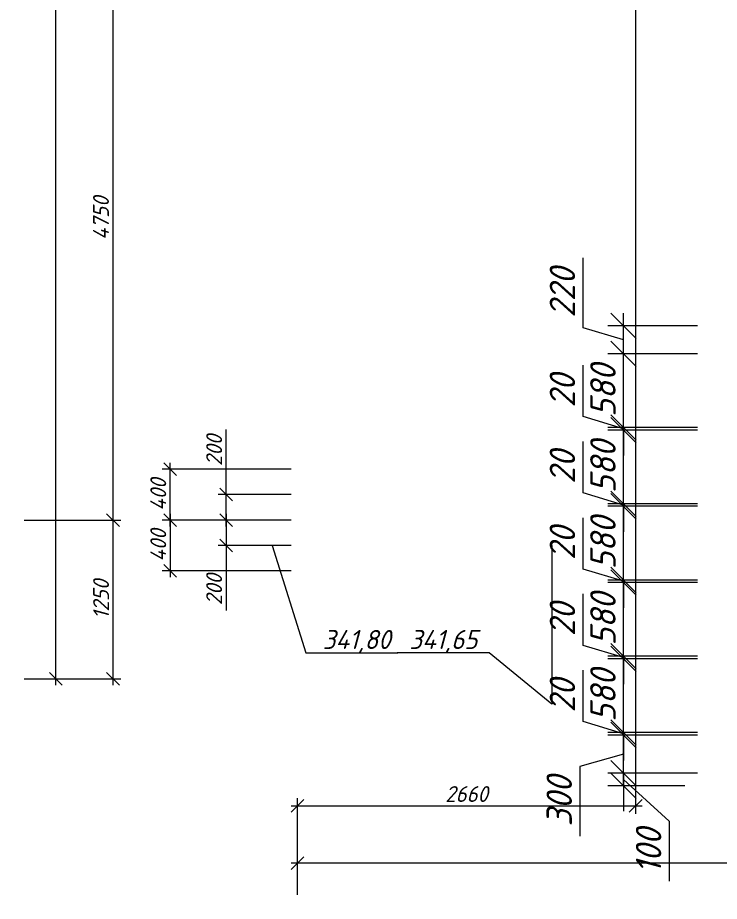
# Model space of a CAD drawing. Header units: millimetres. Extents: x 339888 to 1025294, y -263818 to -40540.
# Drawn here: x 962193 to 967711, y -226879 to -219924 of the extents above; entities that cross this region are included whole.
import ezdxf
from ezdxf import colors
from ezdxf.entities.mleader import LeaderData, LeaderLine
from ezdxf.math import Vec2, Vec3

# ---------------------------------------------------------------- set-up
doc = ezdxf.new("R2010")
doc.units = ezdxf.units.MM
doc.layers.get('0').update_dxf_attribs({"lineweight": 15})
for name, color, linetype, lineweight in [('0 @ 100', 7, 'Continuous', 15), ('0 @ 50', 7, 'Continuous', 15), ('Размеры', 250, 'Continuous', 18), ('Размеры @ 50', 250, 'Continuous', 18)]:
    doc.layers.add(name, color=color, linetype=linetype, lineweight=lineweight)
doc.styles.add('ГОСТ 2', font='GOST_Common Italic.ttf', dxfattribs={"height": 2})
doc.styles.add('ГОСТ 2.5', font='GOST_Common Italic.ttf', dxfattribs={"height": 2.5})
doc.dimstyles.new('ГОСТ_2.5К', dxfattribs={"dimtxt": 2.5, "dimasz": 2, "dimexe": 1.25, "dimexo": 1, "dimtad": 1, "dimdec": 0, "dimtxsty": 'ГОСТ 2.5', "dimblk": 'OBLIQUE', "dimcen": -2, "dimdle": 1, "dimclrd": 251, "dimclre": 251, "dimclrt": 251, "dimadec": 1, "dimazin": 0, "dimtfac": 1, "dimtdec": 0, "dimtmove": 0, "dimatfit": 3, "dimfxl": 1, "dimlwd": 15, "dimlwe": 15, "dimarcsym": 1})
doc.dimstyles.new('ГОСТ_2К', dxfattribs={"dimtxt": 2, "dimasz": 2, "dimexe": 1.25, "dimexo": 1, "dimtad": 1, "dimdec": 0, "dimtxsty": 'ГОСТ 2', "dimblk": 'OBLIQUE', "dimcen": -2.5, "dimdle": 1, "dimclrd": 251, "dimclre": 251, "dimclrt": 256, "dimadec": 1, "dimazin": 0, "dimtfac": 1, "dimtdec": 0, "dimtmove": 0, "dimatfit": 3, "dimfxl": 1, "dimlwd": 15, "dimlwe": 15, "dimarcsym": 1})

# ---------------------------------------------------------------- blocks, each defined once
blk = doc.blocks.new('_Oblique')
at = {"color": 0, "linetype": 'ByBlock', "lineweight": -2}
blk.add_line((-0.5, -0.5), (0.5, 0.5), dxfattribs=at)
blk = doc.blocks.new('*D36')
at = {"layer": 'Defpoints', "color": 0, "lineweight": 15, "transparency": 16777216}
for p in [(967053.3, -218858.3), (967053.3, -226128.1), (964393.3, -226878.7)]:
    blk.add_point(p, dxfattribs=at)
at = {"layer": 'Размеры', "color": 251, "lineweight": 15, "transparency": 16777216}
for p, q in [((967053.3, -218908.3), (967053.3, -226190.6)), ((964393.3, -226828.7), (964393.3, -226065.6)), ((964343.3, -226128.1), (967103.3, -226128.1))]:
    blk.add_line(p, q, dxfattribs=at)
at = {"layer": 'Размеры', "color": 251, "lineweight": 15, "transparency": 16777216, "xscale": 100, "yscale": 100, "zscale": 100, "rotation": 180}
blk.add_blockref('_Oblique', (964393.3, -226128.1), dxfattribs=at)
at = {"layer": 'Размеры', "color": 251, "lineweight": 15, "transparency": 16777216, "xscale": 100, "yscale": 100, "zscale": 100}
blk.add_blockref('_Oblique', (967053.3, -226128.1), dxfattribs=at)
at = {"layer": 'Размеры', "color": 251, "transparency": 16777216, "insert": (965723.3, -226034.3), "char_height": 125, "attachment_point": 5, "style": 'ГОСТ 2.5'}
blk.add_mtext('2660', dxfattribs=at)
blk = doc.blocks.new('*D41')
at = {"layer": 'Defpoints', "color": 0, "lineweight": 15, "transparency": 16777216}
for p in [(964393.3, -226579), (964393.3, -226878.7), (980793.3, -226878.7)]:
    blk.add_point(p, dxfattribs=at)
at = {"layer": 'Размеры', "color": 251, "lineweight": 15, "transparency": 16777216}
for p, q in [((964393.3, -226828.7), (964393.3, -226516.5)), ((980793.3, -226828.7), (980793.3, -226516.5)), ((980843.3, -226579), (964343.3, -226579))]:
    blk.add_line(p, q, dxfattribs=at)
at = {"layer": 'Размеры', "color": 251, "lineweight": 15, "transparency": 16777216, "xscale": 100, "yscale": 100, "zscale": 100, "rotation": 180}
blk.add_blockref('_Oblique', (964393.3, -226579), dxfattribs=at)
at = {"layer": 'Размеры', "color": 251, "lineweight": 15, "transparency": 16777216, "xscale": 100, "yscale": 100, "zscale": 100}
blk.add_blockref('_Oblique', (980793.3, -226579), dxfattribs=at)
at = {"layer": 'Размеры', "color": 251, "transparency": 16777216, "insert": (972593.3, -226485.2), "char_height": 125, "attachment_point": 5, "style": 'ГОСТ 2.5'}
blk.add_mtext('16400', dxfattribs=at)
blk = doc.blocks.new('*D42')
at = {"layer": 'Defpoints', "color": 0, "lineweight": 15, "transparency": 16777216}
for p in [(962192.8, -223877.7), (962942.5, -223877.7), (962192.8, -225127.7)]:
    blk.add_point(p, dxfattribs=at)
at = {"layer": 'Размеры', "color": 251, "lineweight": 15, "transparency": 16777216}
for p, q in [((962942.5, -225177.7), (962942.5, -223827.7)), ((962242.8, -223877.7), (963005, -223877.7)), ((962242.8, -225127.7), (963005, -225127.7))]:
    blk.add_line(p, q, dxfattribs=at)
at = {"layer": 'Размеры', "color": 251, "lineweight": 15, "transparency": 16777216, "xscale": 100, "yscale": 100, "zscale": 100}
for p, rotation in [((962942.5, -223877.7), 90), ((962942.5, -225127.7), 270)]:
    blk.add_blockref('_Oblique', p, dxfattribs=dict(at, rotation=rotation))
at = {"layer": 'Размеры', "color": 251, "transparency": 16777216, "insert": (962848.7, -224502.7), "char_height": 125, "attachment_point": 5, "rotation": 90, "style": 'ГОСТ 2.5'}
blk.add_mtext('1250', dxfattribs=at)
blk = doc.blocks.new('*D43')
at = {"layer": 'Defpoints', "color": 0, "lineweight": 15, "transparency": 16777216}
for p in [(962192.8, -219127.7), (962942.5, -219127.7), (962192.8, -223877.7)]:
    blk.add_point(p, dxfattribs=at)
at = {"layer": 'Размеры', "color": 251, "lineweight": 15, "transparency": 16777216}
for p, q in [((962242.8, -219127.7), (963005, -219127.7)), ((962942.5, -223927.7), (962942.5, -219077.7)), ((962242.8, -223877.7), (963005, -223877.7))]:
    blk.add_line(p, q, dxfattribs=at)
at = {"layer": 'Размеры', "color": 251, "lineweight": 15, "transparency": 16777216, "xscale": 100, "yscale": 100, "zscale": 100}
for p, rotation in [((962942.5, -219127.7), 90), ((962942.5, -223877.7), 270)]:
    blk.add_blockref('_Oblique', p, dxfattribs=dict(at, rotation=rotation))
at = {"layer": 'Размеры', "color": 251, "transparency": 16777216, "insert": (962847.9, -221502.7), "char_height": 125, "attachment_point": 5, "rotation": 90, "style": 'ГОСТ 2.5'}
blk.add_mtext('4750', dxfattribs=at)
blk = doc.blocks.new('*D45')
at = {"color": 251, "lineweight": 15, "transparency": 16777216}
for p, q in [((962492, -225177.7), (962492, -214327.7)), ((962242.8, -214377.7), (962554.5, -214377.7)), ((962242.8, -225127.7), (962554.5, -225127.7))]:
    blk.add_line(p, q, dxfattribs=at)
at = {"layer": 'Defpoints', "color": 0, "lineweight": 15, "transparency": 16777216}
for p in [(962192.8, -214377.7), (962492, -214377.7), (962192.8, -225127.7)]:
    blk.add_point(p, dxfattribs=at)
at = {"color": 251, "lineweight": 15, "transparency": 16777216, "xscale": 100, "yscale": 100, "zscale": 100}
for p, rotation in [((962492, -214377.7), 90), ((962492, -225127.7), 270)]:
    blk.add_blockref('_Oblique', p, dxfattribs=dict(at, rotation=rotation))
at = {"transparency": 16777216, "insert": (962410.1, -218662.4), "char_height": 100, "attachment_point": 5, "rotation": 90, "style": 'ГОСТ 2'}
blk.add_mtext('10750', dxfattribs=at)
blk = doc.blocks.new('_None')
blk = doc.blocks.new('*D56')
at = {"color": 251, "lineweight": 15, "transparency": 16777216}
for p, q in [((963831.8, -223677.7), (963831.8, -223165.9)), ((964343.3, -223677.7), (963769.3, -223677.7)), ((963831.8, -223927.7), (963831.8, -223677.7)), ((964343.3, -223877.7), (963769.3, -223877.7))]:
    blk.add_line(p, q, dxfattribs=at)
at = {"layer": 'Defpoints', "color": 0, "lineweight": 15, "transparency": 16777216}
for p in [(963831.8, -223677.7), (964393.3, -223677.7), (964393.3, -223877.7)]:
    blk.add_point(p, dxfattribs=at)
at = {"color": 251, "lineweight": 15, "transparency": 16777216, "xscale": 100, "yscale": 100, "zscale": 100}
for p, rotation in [((963831.8, -223677.7), 90), ((963831.8, -223877.7), 270)]:
    blk.add_blockref('_Oblique', p, dxfattribs=dict(at, rotation=rotation))
at = {"color": 251, "transparency": 16777216, "insert": (963738, -223329.9), "char_height": 125, "attachment_point": 5, "rotation": 90, "style": 'ГОСТ 2.5'}
blk.add_mtext('200', dxfattribs=at)
blk = doc.blocks.new('*D57')
at = {"color": 251, "lineweight": 15, "transparency": 16777216}
for p, q in [((963392.2, -223927.7), (963392.2, -223427.7)), ((964343.3, -223477.7), (963329.7, -223477.7)), ((964343.3, -223877.7), (963329.7, -223877.7))]:
    blk.add_line(p, q, dxfattribs=at)
at = {"layer": 'Defpoints', "color": 0, "lineweight": 15, "transparency": 16777216}
for p in [(963392.2, -223477.7), (964393.3, -223477.7), (964393.3, -223877.7)]:
    blk.add_point(p, dxfattribs=at)
at = {"color": 251, "lineweight": 15, "transparency": 16777216, "xscale": 100, "yscale": 100, "zscale": 100}
for p, rotation in [((963392.2, -223477.7), 90), ((963392.2, -223877.7), 270)]:
    blk.add_blockref('_Oblique', p, dxfattribs=dict(at, rotation=rotation))
at = {"color": 251, "transparency": 16777216, "insert": (963298.4, -223677.7), "char_height": 125, "attachment_point": 5, "rotation": 90, "style": 'ГОСТ 2.5'}
blk.add_mtext('400', dxfattribs=at)
blk = doc.blocks.new('*D58')
at = {"color": 251, "lineweight": 15, "transparency": 16777216}
for p, q in [((963831.8, -223827.7), (963831.8, -224077.7)), ((964343.3, -223877.7), (963769.3, -223877.7)), ((964343.3, -224077.7), (963769.3, -224077.7)), ((963831.8, -224077.7), (963831.8, -224589.5))]:
    blk.add_line(p, q, dxfattribs=at)
at = {"layer": 'Defpoints', "color": 0, "lineweight": 15, "transparency": 16777216}
for p in [(964393.3, -223877.7), (963831.8, -224077.7), (964393.3, -224077.7)]:
    blk.add_point(p, dxfattribs=at)
at = {"color": 251, "lineweight": 15, "transparency": 16777216, "xscale": 100, "yscale": 100, "zscale": 100}
for p, rotation in [((963831.8, -223877.7), 90), ((963831.8, -224077.7), 270)]:
    blk.add_blockref('_Oblique', p, dxfattribs=dict(at, rotation=rotation))
at = {"color": 251, "transparency": 16777216, "insert": (963738, -224425.4), "char_height": 125, "attachment_point": 5, "rotation": 90, "style": 'ГОСТ 2.5'}
blk.add_mtext('200', dxfattribs=at)
blk = doc.blocks.new('*D59')
at = {"color": 251, "lineweight": 15, "transparency": 16777216}
for p, q in [((963392.2, -223827.7), (963392.2, -224327.7)), ((964343.3, -223877.7), (963329.7, -223877.7)), ((964343.3, -224277.7), (963329.7, -224277.7))]:
    blk.add_line(p, q, dxfattribs=at)
at = {"layer": 'Defpoints', "color": 0, "lineweight": 15, "transparency": 16777216}
for p in [(964393.3, -223877.7), (963392.2, -224277.7), (964393.3, -224277.7)]:
    blk.add_point(p, dxfattribs=at)
at = {"color": 251, "lineweight": 15, "transparency": 16777216, "xscale": 100, "yscale": 100, "zscale": 100}
for p, rotation in [((963392.2, -223877.7), 90), ((963392.2, -224277.7), 270)]:
    blk.add_blockref('_Oblique', p, dxfattribs=dict(at, rotation=rotation))
at = {"color": 251, "transparency": 16777216, "insert": (963298.4, -224077.7), "char_height": 125, "attachment_point": 5, "rotation": 90, "style": 'ГОСТ 2.5'}
blk.add_mtext('400', dxfattribs=at)
blk = doc.blocks.new('*D97')
at = {"color": 251, "lineweight": 15, "transparency": 16777216}
for p, q in [((966958.4, -225969.7), (966958.4, -225469.7)), ((967539.2, -225569.7), (966833.4, -225569.7)), ((966958.4, -225719.7), (966614.6, -225816.3)), ((966614.6, -225816.3), (966614.6, -226366.2)), ((967539.2, -225869.7), (966833.4, -225869.7))]:
    blk.add_line(p, q, dxfattribs=at)
at = {"layer": 'Defpoints', "color": 0, "lineweight": 15, "transparency": 16777216}
for p in [(966958.4, -225569.7), (967639.2, -225569.7), (967639.2, -225869.7)]:
    blk.add_point(p, dxfattribs=at)
at = {"color": 251, "lineweight": 15, "transparency": 16777216, "xscale": 200, "yscale": 200, "zscale": 200}
for p, rotation in [((966958.4, -225569.7), 90), ((966958.4, -225869.7), 270)]:
    blk.add_blockref('_Oblique', p, dxfattribs=dict(at, rotation=rotation))
at = {"transparency": 16777216, "insert": (966452.1, -226091.3), "char_height": 200, "attachment_point": 5, "rotation": 90, "style": 'ГОСТ 2'}
blk.add_mtext('300', dxfattribs=at)
blk = doc.blocks.new('*D98')
at = {"color": 251, "lineweight": 15, "transparency": 16777216}
for p, q in [((966639.6, -225464.1), (966639.6, -225059.2)), ((966958.4, -225549.7), (966958.4, -225349.7)), ((966958.4, -225559.7), (966639.6, -225464.1)), ((967539.2, -225549.7), (966833.4, -225549.7)), ((967539.2, -225569.7), (966833.4, -225569.7)), ((966958.4, -225569.7), (966958.4, -225549.7)), ((966958.4, -225569.7), (966958.4, -225549.7)), ((966958.4, -225569.7), (966958.4, -225769.7))]:
    blk.add_line(p, q, dxfattribs=at)
at = {"layer": 'Defpoints', "color": 0, "lineweight": 15, "transparency": 16777216}
for p in [(966958.4, -225549.7), (967639.2, -225549.7), (967639.2, -225569.7)]:
    blk.add_point(p, dxfattribs=at)
at = {"color": 251, "lineweight": 15, "transparency": 16777216, "xscale": 200, "yscale": 200, "zscale": 200}
for p, rotation in [((966958.4, -225549.7), 270), ((966958.4, -225569.7), 90)]:
    blk.add_blockref('_Oblique', p, dxfattribs=dict(at, rotation=rotation))
at = {"transparency": 16777216, "insert": (966477.1, -225261.6), "char_height": 200, "attachment_point": 5, "rotation": 90, "style": 'ГОСТ 2'}
blk.add_mtext('20', dxfattribs=at)
blk = doc.blocks.new('*D99')
at = {"color": 251, "lineweight": 15, "transparency": 16777216}
for p, q in [((966958.4, -225649.7), (966958.4, -224869.7)), ((967539.2, -224969.7), (966833.4, -224969.7)), ((967539.2, -225549.7), (966833.4, -225549.7))]:
    blk.add_line(p, q, dxfattribs=at)
at = {"layer": 'Defpoints', "color": 0, "lineweight": 15, "transparency": 16777216}
for p in [(966958.4, -224969.7), (967639.2, -224969.7), (967639.2, -225549.7)]:
    blk.add_point(p, dxfattribs=at)
at = {"color": 251, "lineweight": 15, "transparency": 16777216, "xscale": 200, "yscale": 200, "zscale": 200}
for p, rotation in [((966958.4, -224969.7), 90), ((966958.4, -225549.7), 270)]:
    blk.add_blockref('_Oblique', p, dxfattribs=dict(at, rotation=rotation))
at = {"transparency": 16777216, "insert": (966795.9, -225259.7), "char_height": 200, "attachment_point": 5, "rotation": 90, "style": 'ГОСТ 2'}
blk.add_mtext('580', dxfattribs=at)
blk = doc.blocks.new('*D100')
at = {"color": 251, "lineweight": 15, "transparency": 16777216}
for p, q in [((966639.6, -224864.1), (966639.6, -224459.2)), ((966958.4, -224949.7), (966958.4, -224749.7)), ((966958.4, -224959.7), (966639.6, -224864.1)), ((967539.2, -224949.7), (966833.4, -224949.7)), ((967539.2, -224969.7), (966833.4, -224969.7)), ((966958.4, -224969.7), (966958.4, -224949.7)), ((966958.4, -224969.7), (966958.4, -224949.7)), ((966958.4, -224969.7), (966958.4, -225169.7))]:
    blk.add_line(p, q, dxfattribs=at)
at = {"layer": 'Defpoints', "color": 0, "lineweight": 15, "transparency": 16777216}
for p in [(966958.4, -224949.7), (967639.2, -224949.7), (967639.2, -224969.7)]:
    blk.add_point(p, dxfattribs=at)
at = {"color": 251, "lineweight": 15, "transparency": 16777216, "xscale": 200, "yscale": 200, "zscale": 200}
for p, rotation in [((966958.4, -224949.7), 270), ((966958.4, -224969.7), 90)]:
    blk.add_blockref('_Oblique', p, dxfattribs=dict(at, rotation=rotation))
at = {"transparency": 16777216, "insert": (966477.1, -224661.6), "char_height": 200, "attachment_point": 5, "rotation": 90, "style": 'ГОСТ 2'}
blk.add_mtext('20', dxfattribs=at)
blk = doc.blocks.new('*D101')
at = {"color": 251, "lineweight": 15, "transparency": 16777216}
for p, q in [((966958.4, -225049.7), (966958.4, -224269.7)), ((967539.2, -224369.7), (966833.4, -224369.7)), ((967539.2, -224949.7), (966833.4, -224949.7))]:
    blk.add_line(p, q, dxfattribs=at)
at = {"layer": 'Defpoints', "color": 0, "lineweight": 15, "transparency": 16777216}
for p in [(966958.4, -224369.7), (967639.2, -224369.7), (967639.2, -224949.7)]:
    blk.add_point(p, dxfattribs=at)
at = {"color": 251, "lineweight": 15, "transparency": 16777216, "xscale": 200, "yscale": 200, "zscale": 200}
for p, rotation in [((966958.4, -224369.7), 90), ((966958.4, -224949.7), 270)]:
    blk.add_blockref('_Oblique', p, dxfattribs=dict(at, rotation=rotation))
at = {"transparency": 16777216, "insert": (966795.9, -224659.7), "char_height": 200, "attachment_point": 5, "rotation": 90, "style": 'ГОСТ 2'}
blk.add_mtext('580', dxfattribs=at)
blk = doc.blocks.new('*D102')
at = {"color": 251, "lineweight": 15, "transparency": 16777216}
for p, q in [((966639.6, -224264.1), (966639.6, -223859.2)), ((966958.4, -224349.7), (966958.4, -224149.7)), ((966958.4, -224359.7), (966639.6, -224264.1)), ((967539.2, -224349.7), (966833.4, -224349.7)), ((966958.4, -224369.7), (966958.4, -224349.7)), ((966958.4, -224369.7), (966958.4, -224349.7)), ((967539.2, -224369.7), (966833.4, -224369.7)), ((966958.4, -224369.7), (966958.4, -224569.7))]:
    blk.add_line(p, q, dxfattribs=at)
at = {"layer": 'Defpoints', "color": 0, "lineweight": 15, "transparency": 16777216}
for p in [(966958.4, -224349.7), (967639.2, -224349.7), (967639.2, -224369.7)]:
    blk.add_point(p, dxfattribs=at)
at = {"color": 251, "lineweight": 15, "transparency": 16777216, "xscale": 200, "yscale": 200, "zscale": 200}
for p, rotation in [((966958.4, -224349.7), 270), ((966958.4, -224369.7), 90)]:
    blk.add_blockref('_Oblique', p, dxfattribs=dict(at, rotation=rotation))
at = {"transparency": 16777216, "insert": (966477.1, -224061.6), "char_height": 200, "attachment_point": 5, "rotation": 90, "style": 'ГОСТ 2'}
blk.add_mtext('20', dxfattribs=at)
blk = doc.blocks.new('*D103')
at = {"color": 251, "lineweight": 15, "transparency": 16777216}
for p, q in [((966958.4, -224449.7), (966958.4, -223669.7)), ((967539.2, -223769.7), (966833.4, -223769.7)), ((967539.2, -224349.7), (966833.4, -224349.7))]:
    blk.add_line(p, q, dxfattribs=at)
at = {"layer": 'Defpoints', "color": 0, "lineweight": 15, "transparency": 16777216}
for p in [(966958.4, -223769.7), (967639.2, -223769.7), (967639.2, -224349.7)]:
    blk.add_point(p, dxfattribs=at)
at = {"color": 251, "lineweight": 15, "transparency": 16777216, "xscale": 200, "yscale": 200, "zscale": 200}
for p, rotation in [((966958.4, -223769.7), 90), ((966958.4, -224349.7), 270)]:
    blk.add_blockref('_Oblique', p, dxfattribs=dict(at, rotation=rotation))
at = {"transparency": 16777216, "insert": (966795.9, -224059.7), "char_height": 200, "attachment_point": 5, "rotation": 90, "style": 'ГОСТ 2'}
blk.add_mtext('580', dxfattribs=at)
blk = doc.blocks.new('*D104')
at = {"color": 251, "lineweight": 15, "transparency": 16777216}
for p, q in [((966639.6, -223664.1), (966639.6, -223259.2)), ((966958.4, -223749.7), (966958.4, -223549.7)), ((966958.4, -223759.7), (966639.6, -223664.1)), ((967539.2, -223749.7), (966833.4, -223749.7)), ((967539.2, -223769.7), (966833.4, -223769.7)), ((966958.4, -223769.7), (966958.4, -223749.7)), ((966958.4, -223769.7), (966958.4, -223749.7)), ((966958.4, -223769.7), (966958.4, -223969.7))]:
    blk.add_line(p, q, dxfattribs=at)
at = {"layer": 'Defpoints', "color": 0, "lineweight": 15, "transparency": 16777216}
for p in [(966958.4, -223749.7), (967639.2, -223749.7), (967639.2, -223769.7)]:
    blk.add_point(p, dxfattribs=at)
at = {"color": 251, "lineweight": 15, "transparency": 16777216, "xscale": 200, "yscale": 200, "zscale": 200}
for p, rotation in [((966958.4, -223749.7), 270), ((966958.4, -223769.7), 90)]:
    blk.add_blockref('_Oblique', p, dxfattribs=dict(at, rotation=rotation))
at = {"transparency": 16777216, "insert": (966477.1, -223461.6), "char_height": 200, "attachment_point": 5, "rotation": 90, "style": 'ГОСТ 2'}
blk.add_mtext('20', dxfattribs=at)
blk = doc.blocks.new('*D105')
at = {"color": 251, "lineweight": 15, "transparency": 16777216}
for p, q in [((966958.4, -223849.7), (966958.4, -223069.7)), ((967539.2, -223169.7), (966833.4, -223169.7)), ((967539.2, -223749.7), (966833.4, -223749.7))]:
    blk.add_line(p, q, dxfattribs=at)
at = {"layer": 'Defpoints', "color": 0, "lineweight": 15, "transparency": 16777216}
for p in [(966958.4, -223169.7), (967639.2, -223169.7), (967639.2, -223749.7)]:
    blk.add_point(p, dxfattribs=at)
at = {"color": 251, "lineweight": 15, "transparency": 16777216, "xscale": 200, "yscale": 200, "zscale": 200}
for p, rotation in [((966958.4, -223169.7), 90), ((966958.4, -223749.7), 270)]:
    blk.add_blockref('_Oblique', p, dxfattribs=dict(at, rotation=rotation))
at = {"transparency": 16777216, "insert": (966795.9, -223459.7), "char_height": 200, "attachment_point": 5, "rotation": 90, "style": 'ГОСТ 2'}
blk.add_mtext('580', dxfattribs=at)
blk = doc.blocks.new('*D106')
at = {"color": 251, "lineweight": 15, "transparency": 16777216}
for p, q in [((966639.6, -223064.1), (966639.6, -222659.2)), ((966958.4, -223149.7), (966958.4, -222949.7)), ((966958.4, -223159.7), (966639.6, -223064.1)), ((967539.2, -223149.7), (966833.4, -223149.7)), ((967539.2, -223169.7), (966833.4, -223169.7)), ((966958.4, -223169.7), (966958.4, -223149.7)), ((966958.4, -223169.7), (966958.4, -223149.7)), ((966958.4, -223169.7), (966958.4, -223369.7))]:
    blk.add_line(p, q, dxfattribs=at)
at = {"layer": 'Defpoints', "color": 0, "lineweight": 15, "transparency": 16777216}
for p in [(966958.4, -223149.7), (967639.2, -223149.7), (967639.2, -223169.7)]:
    blk.add_point(p, dxfattribs=at)
at = {"color": 251, "lineweight": 15, "transparency": 16777216, "xscale": 200, "yscale": 200, "zscale": 200}
for p, rotation in [((966958.4, -223149.7), 270), ((966958.4, -223169.7), 90)]:
    blk.add_blockref('_Oblique', p, dxfattribs=dict(at, rotation=rotation))
at = {"transparency": 16777216, "insert": (966477.1, -222861.6), "char_height": 200, "attachment_point": 5, "rotation": 90, "style": 'ГОСТ 2'}
blk.add_mtext('20', dxfattribs=at)
blk = doc.blocks.new('*D107')
at = {"color": 251, "lineweight": 15, "transparency": 16777216}
for p, q in [((966958.4, -223249.7), (966958.4, -222469.7)), ((967539.2, -222569.7), (966833.4, -222569.7)), ((967539.2, -223149.7), (966833.4, -223149.7))]:
    blk.add_line(p, q, dxfattribs=at)
at = {"layer": 'Defpoints', "color": 0, "lineweight": 15, "transparency": 16777216}
for p in [(966958.4, -222569.7), (967639.2, -222569.7), (967639.2, -223149.7)]:
    blk.add_point(p, dxfattribs=at)
at = {"color": 251, "lineweight": 15, "transparency": 16777216, "xscale": 200, "yscale": 200, "zscale": 200}
for p, rotation in [((966958.4, -222569.7), 90), ((966958.4, -223149.7), 270)]:
    blk.add_blockref('_Oblique', p, dxfattribs=dict(at, rotation=rotation))
at = {"transparency": 16777216, "insert": (966795.9, -222859.7), "char_height": 200, "attachment_point": 5, "rotation": 90, "style": 'ГОСТ 2'}
blk.add_mtext('580', dxfattribs=at)
blk = doc.blocks.new('*D108')
at = {"color": 251, "lineweight": 15, "transparency": 16777216}
for p, q in [((966639.6, -222364.1), (966639.6, -221814.2)), ((966958.4, -222669.7), (966958.4, -222249.7)), ((966958.4, -222459.7), (966639.6, -222364.1)), ((967539.2, -222349.7), (966833.4, -222349.7)), ((967539.2, -222569.7), (966833.4, -222569.7))]:
    blk.add_line(p, q, dxfattribs=at)
at = {"layer": 'Defpoints', "color": 0, "lineweight": 15, "transparency": 16777216}
for p in [(966958.4, -222349.7), (967639.2, -222349.7), (967639.2, -222569.7)]:
    blk.add_point(p, dxfattribs=at)
at = {"color": 251, "lineweight": 15, "transparency": 16777216, "xscale": 200, "yscale": 200, "zscale": 200}
for p, rotation in [((966958.4, -222349.7), 90), ((966958.4, -222569.7), 270)]:
    blk.add_blockref('_Oblique', p, dxfattribs=dict(at, rotation=rotation))
at = {"transparency": 16777216, "insert": (966477.1, -222089.1), "char_height": 200, "attachment_point": 5, "rotation": 90, "style": 'ГОСТ 2'}
blk.add_mtext('220', dxfattribs=at)
blk = doc.blocks.new('*D109')
at = {"color": 251, "lineweight": 15, "transparency": 16777216}
for p, q in [((966958.4, -225869.7), (966958.4, -225669.7)), ((967439.2, -225869.7), (966833.4, -225869.7)), ((966958.4, -225869.7), (966958.4, -225969.7)), ((966958.4, -225869.7), (966958.4, -225969.7)), ((966958.4, -225919.7), (967317.3, -226248.3)), ((967439.2, -225969.7), (966833.4, -225969.7)), ((966958.4, -225969.7), (966958.4, -226169.7)), ((967317.3, -226248.3), (967317.3, -226719.7))]:
    blk.add_line(p, q, dxfattribs=at)
at = {"layer": 'Defpoints', "color": 0, "lineweight": 15, "transparency": 16777216}
for p in [(967539.2, -225869.7), (966958.4, -225969.7), (967539.2, -225969.7)]:
    blk.add_point(p, dxfattribs=at)
at = {"color": 251, "lineweight": 15, "transparency": 16777216, "xscale": 200, "yscale": 200, "zscale": 200}
for p, rotation in [((966958.4, -225869.7), 270), ((966958.4, -225969.7), 90)]:
    blk.add_blockref('_Oblique', p, dxfattribs=dict(at, rotation=rotation))
at = {"transparency": 16777216, "insert": (967154.8, -226484), "char_height": 200, "attachment_point": 5, "rotation": 90, "style": 'ГОСТ 2'}
blk.add_mtext('100', dxfattribs=at)

msp = doc.modelspace()

# ---------------------------------------------------------------- dimensions: what is measured, and where the dimension line sits
at = {"layer": '0 @ 100'}
for base, p1, p2, picture, middle in [((966958.35395, -222349.69696), (967639.22913, -222569.69696), (967639.22913, -222349.69696), '*D108', (966477.10395, -222301.57196)), ((966958.35395, -223149.69696), (967639.22913, -223169.69696), (967639.22913, -223149.69696), '*D106', (966477.10395, -223001.57196)), ((966958.35395, -223749.69696), (967639.22913, -223769.69696), (967639.22913, -223749.69696), '*D104', (966477.10395, -223601.57196)), ((966958.35395, -224349.69696), (967639.22913, -224369.69696), (967639.22913, -224349.69696), '*D102', (966477.10395, -224201.57196)), ((966958.35395, -224949.69696), (967639.22913, -224969.69696), (967639.22913, -224949.69696), '*D100', (966477.10395, -224801.57196)), ((966958.35395, -225549.69696), (967639.22913, -225569.69696), (967639.22913, -225549.69696), '*D98', (966477.10395, -225401.57196))]:
    dim = msp.add_linear_dim(base=base, p1=p1, p2=p2, angle=90, dimstyle='ГОСТ_2К', override={"dimscale": 100, "dimtix": 0, "dimtofl": 1, "dimtmove": 1, "dimatfit": 3}, dxfattribs=at)
    dim.commit()
    dim.dimension.update_dxf_attribs({"geometry": picture, "text_midpoint": middle})
for base, p1, p2, picture, middle in [((966958.35395, -222569.69696), (967639.22913, -223149.69696), (967639.22913, -222569.69696), '*D107', (966958.35395, -222859.69696)), ((966958.35395, -223169.69696), (967639.22913, -223749.69696), (967639.22913, -223169.69696), '*D105', (966958.35395, -223459.69696)), ((966958.35395, -223769.69696), (967639.22913, -224349.69696), (967639.22913, -223769.69696), '*D103', (966958.35395, -224059.69696)), ((966958.35395, -224369.69696), (967639.22913, -224949.69696), (967639.22913, -224369.69696), '*D101', (966958.35395, -224659.69696)), ((966958.35395, -224969.69696), (967639.22913, -225549.69696), (967639.22913, -224969.69696), '*D99', (966958.35395, -225259.69696)), ((966958.35395, -225569.69696), (967639.22913, -225869.69696), (967639.22913, -225569.69696), '*D97', (966614.60395, -225878.83148)), ((966958.35395, -225969.69696), (967539.22913, -225869.69696), (967539.22913, -225969.69696), '*D109', (967317.30826, -226310.84903))]:
    dim = msp.add_linear_dim(base=base, p1=p1, p2=p2, angle=90, dimstyle='ГОСТ_2К', override={"dimscale": 100, "dimtix": 0, "dimtofl": 1, "dimtmove": 1, "dimatfit": 3}, dxfattribs=at)
    dim.commit()
    dim.dimension.update_dxf_attribs({"geometry": picture, "text_midpoint": middle, "dimtype": 160})
at = {"layer": '0 @ 50'}
for base, p1, p2, angle, dimstyle, picture, middle in [((962492.00424, -214377.6781), (962192.7682, -225127.6781), (962192.7682, -214377.6781), 90, 'ГОСТ_2К', '*D45', (962492.00424, -218662.43263)), ((963831.78799, -223677.6781), (964393.28695, -223877.6781), (964393.28695, -223677.6781), 90, 'ГОСТ_2.5К', '*D56', (963831.78799, -223329.91295)), ((963831.78799, -224077.6781), (964393.28695, -223877.6781), (964393.28695, -224077.6781), 270, 'ГОСТ_2.5К', '*D58', (963831.78799, -224425.44326))]:
    dim = msp.add_linear_dim(base=base, p1=p1, p2=p2, angle=angle, dimstyle=dimstyle, override={"dimscale": 50, "dimtix": 0, "dimtofl": 1, "dimtmove": 0, "dimatfit": 3}, dxfattribs=at)
    dim.commit()
    dim.dimension.update_dxf_attribs({"geometry": picture, "text_midpoint": middle, "dimtype": 160})
for base, p2, angle, picture, middle in [((963392.17021, -223477.6781), (964393.28695, -223477.6781), 90, '*D57', (963298.42021, -223677.6781)), ((963392.17021, -224277.6781), (964393.28695, -224277.6781), 270, '*D59', (963298.42021, -224077.6781))]:
    dim = msp.add_linear_dim(base=base, p1=(964393.28695, -223877.6781), p2=p2, angle=angle, dimstyle='ГОСТ_2.5К', override={"dimscale": 50, "dimtix": 0, "dimtofl": 1, "dimtmove": 0, "dimatfit": 3}, dxfattribs=at)
    dim.commit()
    dim.dimension.update_dxf_attribs({"geometry": picture, "text_midpoint": middle})
at = {"layer": 'Размеры @ 50'}
for base, p1, p2, override, picture, middle in [((967053.34963, -226128.07225), (964393.28695, -226878.70816), (967053.34963, -218858.30898), {"dimscale": 50, "dimtix": 0, "dimtofl": 1, "dimtmove": 0, "dimatfit": 3}, '*D36', (965723.31829, -226034.32225)), ((964393.28695, -226578.97899), (980793.28695, -226878.70816), (964393.28695, -226878.70816), {"dimscale": 50, "dimtix": 0, "dimtofl": 1, "dimtmove": 1, "dimatfit": 3}, '*D41', (972593.28695, -226485.22899))]:
    dim = msp.add_linear_dim(base=base, p1=p1, p2=p2, dimstyle='ГОСТ_2.5К', override=override, dxfattribs=at)
    dim.commit()
    dim.dimension.update_dxf_attribs({"geometry": picture, "text_midpoint": middle})
for base, p1, p2, override, picture, middle in [((962942.49293, -219127.6781), (962192.7682, -223877.6781), (962192.7682, -219127.6781), {"dimscale": 50, "dimtix": 0, "dimtofl": 1, "dimtmove": 1, "dimatfit": 3}, '*D43', (962847.93801, -221502.6781)), ((962942.49293, -223877.6781), (962192.7682, -225127.6781), (962192.7682, -223877.6781), {"dimscale": 50, "dimtix": 0, "dimtofl": 1, "dimtmove": 0, "dimatfit": 3}, '*D42', (962848.74293, -224502.6781))]:
    dim = msp.add_linear_dim(base=base, p1=p1, p2=p2, angle=90, dimstyle='ГОСТ_2.5К', override=override, dxfattribs=at)
    dim.commit()
    dim.dimension.update_dxf_attribs({"geometry": picture, "text_midpoint": middle})

# ---------------------------------------------------------------- leaders
at = {"layer": '0 @ 50', "color": 5}
ml = msp.add_multileader_mtext('Standard', dxfattribs=at)
ml.set_content('341,80', color=5, style='ГОСТ 2.5')
ml.set_leader_properties(color=251, linetype='ByLayer', lineweight=15)
ml.set_arrow_properties(name='NONE')
ml.build(insert=Vec2(0, 0))
ml.multileader.update_dxf_attribs({"text_left_attachment_type": 6, "text_right_attachment_type": 6, "dogleg_length": 0.85151, "arrow_head_size": 0, "scale": 50})
ctx = ml.context
ctx.base_point, ctx.scale, ctx.char_height, ctx.arrow_head_size, ctx.landing_gap_size, ctx.plane_origin = Vec3(964501.36508, -224922.88017), 50, 150, 0, 50, Vec3(964193.28695, -224077.6781)
ctx.left_attachment, ctx.right_attachment, ctx.text_align_type = 6, 6, 2
notes = []
notes.append((ctx, [(1, (1, 1, 0), (964458.78959, -224922.88017), (1, 0), 42.57549, [(0, [(964193.28695, -224077.6781)], 0, [])])]))
ctx.mtext.insert, ctx.mtext.alignment, ctx.mtext.flow_direction = Vec3(965126.1378, -224742.88017), 3, 5
ml = msp.add_multileader_mtext('Standard', dxfattribs=at)
ml.set_content('341,65', color=5, style='ГОСТ 2.5')
ml.set_leader_properties(color=251, linetype='ByLayer', lineweight=15)
ml.set_arrow_properties(name='NONE')
ml.build(insert=Vec2(0, 0))
ml.multileader.update_dxf_attribs({"text_left_attachment_type": 6, "text_right_attachment_type": 6, "dogleg_length": 0.85151, "arrow_head_size": 0, "scale": 50})
ctx = ml.context
ctx.base_point, ctx.scale, ctx.char_height, ctx.arrow_head_size, ctx.landing_gap_size, ctx.plane_origin = Vec3(965179.86416, -224922.88017), 50, 150, 0, 50, Vec3(966393.28695, -224077.6781)
ctx.left_attachment, ctx.right_attachment, ctx.text_align_type = 6, 6, 2
notes.append((ctx, [(1, (1, 1, 0), (965901.53056, -224922.88017), (-1, 0), 42.57549, [(1, [(966393.28695, -224077.6781), (966393.28695, -225327.6781)], 0, [])])]))
ctx.mtext.insert, ctx.mtext.alignment, ctx.mtext.flow_direction = Vec3(965808.95507, -224742.88017), 3, 5
for ctx, leaders in notes:
    for number, flags, end, landing, length, lines in leaders:
        leader = LeaderData()
        leader.index, (leader.has_last_leader_line, leader.has_dogleg_vector, leader.attachment_direction) = number, flags
        leader.last_leader_point, leader.dogleg_vector, leader.dogleg_length = Vec3(end), Vec3(landing), length
        for number, points, colour, breaks in lines:
            line = LeaderLine()
            line.index, line.vertices, line.color, line.breaks = number, Vec3.list(points), colors.encode_raw_color(colour), breaks
            leader.lines.append(line)
        ctx.leaders.append(leader)

doc.saveas('drawing.dxf')
